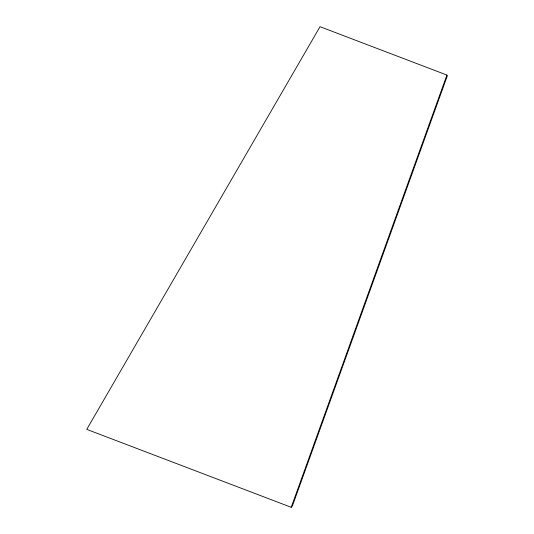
<?xml version="1.0" encoding="UTF-8"?>
<svg xmlns="http://www.w3.org/2000/svg" width="534" height="534" viewBox="0 0 534 534"><rect width="100%" height="100%" fill="white"/><g stroke="black" fill="none" stroke-linecap="round" stroke-linejoin="round"><path stroke-width="0.8" d="M291.224 507.3L446.918 75.067L320.02 26.7L86.748 429.369L291.224 507.3L292.412 505.885L447.252 76.042L446.918 75.067"/></g></svg>
